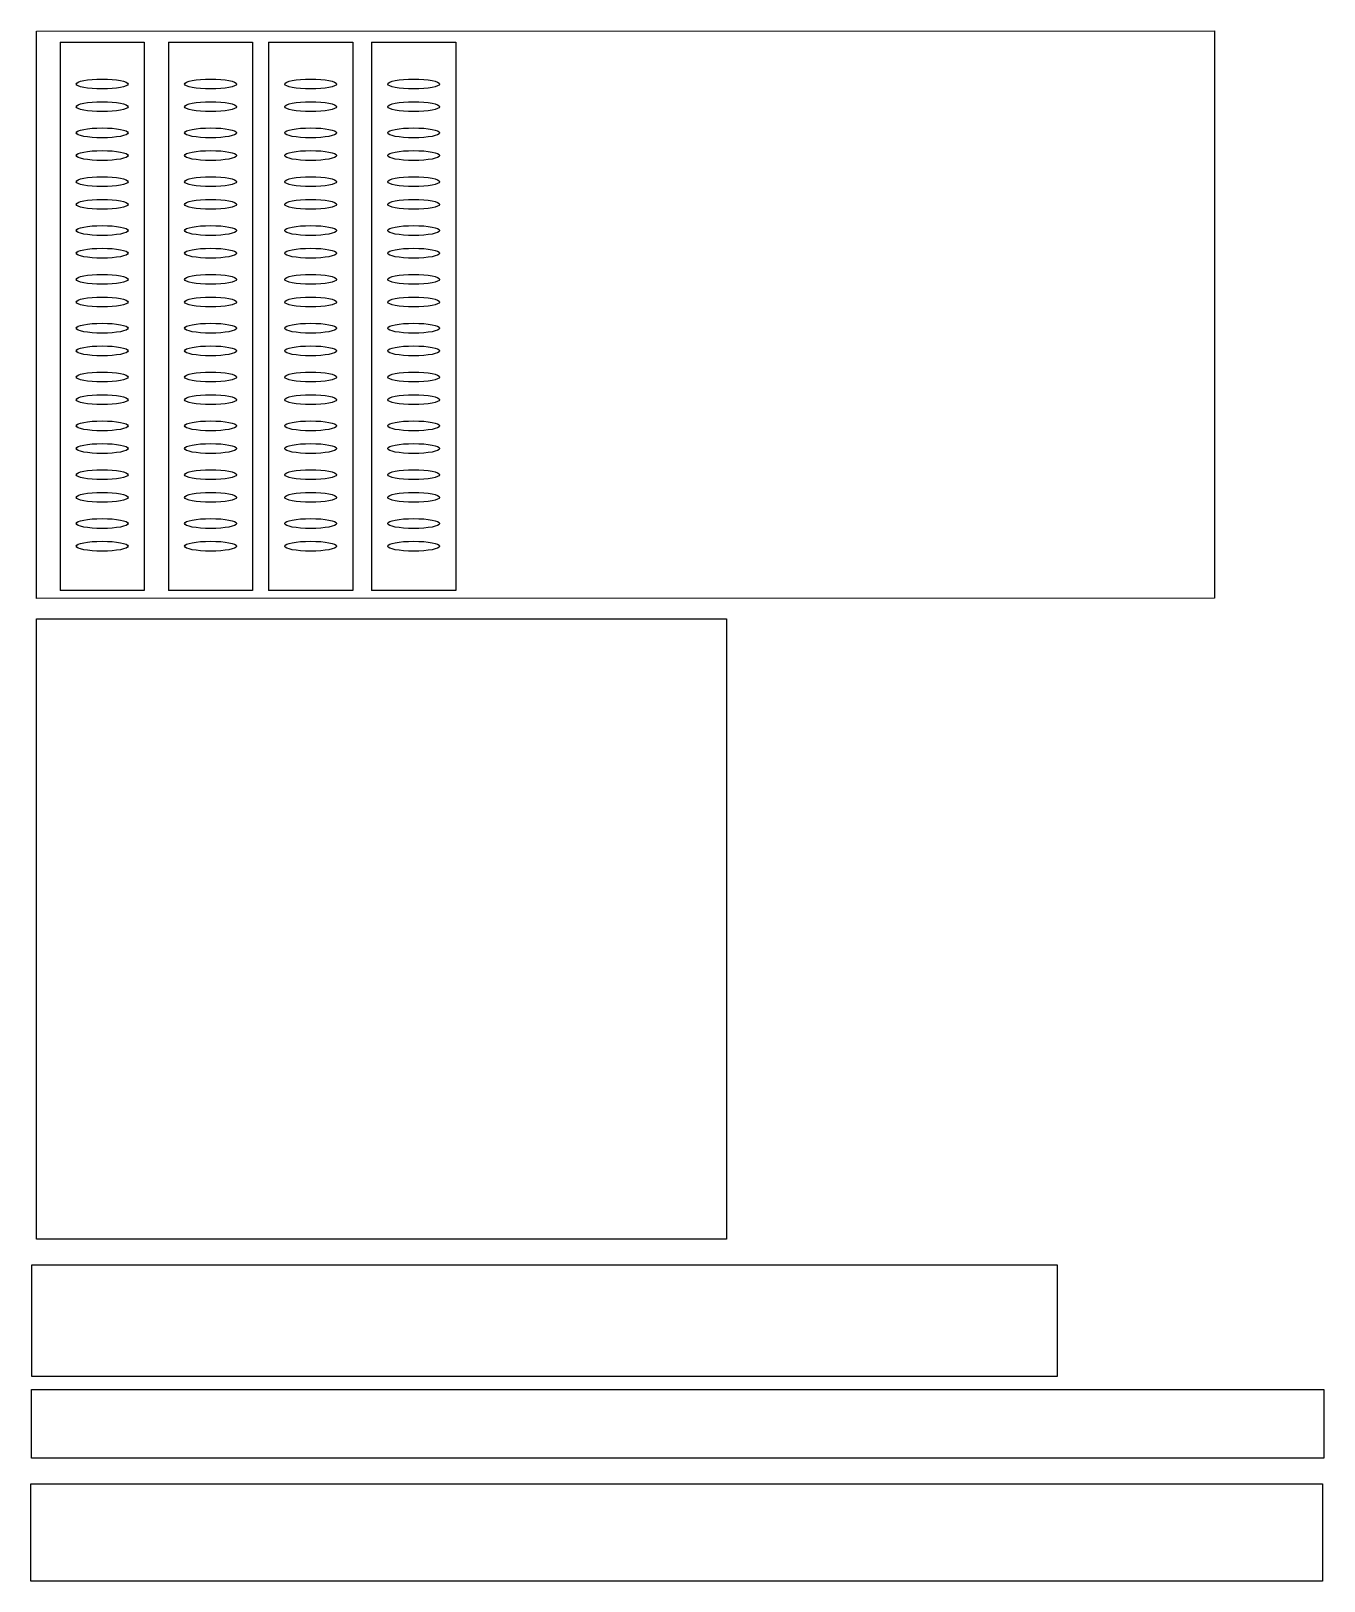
# Model space of a CAD drawing. Header units: millimetres. Extents: x 101 to 1723, y 193 to 880.
# Drawn here: x 1150 to 1723, y 193 to 880 of the extents above; entities that cross this region are included whole.
import ezdxf

# ---------------------------------------------------------------- set-up
doc = ezdxf.new("R2010")
doc.units = ezdxf.units.MM
doc.layers.add('1mm轻木', color=4, linetype='Continuous')

msp = doc.modelspace()

# ---------------------------------------------------------------- linework, layer by layer
for points in [[(1674.47, 628.81), (1152.24, 628.7), (1152.24, 880.17), (1674.47, 880.29)], [(1152.24, 619.59), (1458.18, 619.59), (1458.18, 344.57), (1152.24, 344.57)], [(1150.16, 333.18), (1604.83, 333.18), (1604.83, 283.72), (1150.16, 283.72)], [(1150.03, 277.88), (1723.06, 277.88), (1723.06, 247.56), (1150.03, 247.56)], [(1722.44, 193.04), (1149.79, 193.04), (1149.79, 236.09), (1722.44, 236.09)]]:
    msp.add_lwpolyline(points, close=True)
at = {"layer": '1mm轻木'}
for p, q in [((1162.68, 875.3), (1199.95, 875.3)), ((1162.68, 875.3), (1162.68, 632.28)), ((1199.95, 875.3), (1199.95, 632.28)), ((1210.78, 875.3), (1248.05, 875.3)), ((1210.78, 875.3), (1210.78, 632.28)), ((1248.05, 875.3), (1248.05, 632.28)), ((1255.14, 875.3), (1292.41, 875.3)), ((1255.14, 875.3), (1255.14, 632.28)), ((1292.41, 875.3), (1292.41, 632.28)), ((1300.83, 875.3), (1338.1, 875.3)), ((1300.83, 875.3), (1300.83, 632.28)), ((1338.1, 875.3), (1338.1, 632.28)), ((1199.95, 632.28), (1162.68, 632.28)), ((1248.05, 632.28), (1210.78, 632.28)), ((1292.41, 632.28), (1255.14, 632.28)), ((1338.1, 632.28), (1300.83, 632.28))]:
    msp.add_line(p, q, dxfattribs=at)
for centre in [(1181.32, 856.77), (1229.41, 856.77), (1273.77, 856.77), (1319.46, 856.77), (1181.32, 846.72), (1229.41, 846.72), (1273.77, 846.72), (1319.46, 846.72), (1181.32, 835.12), (1229.41, 835.12), (1273.77, 835.12), (1319.46, 835.12), (1181.32, 825.07), (1229.41, 825.07), (1273.77, 825.07), (1319.46, 825.07), (1181.32, 813.47), (1229.41, 813.47), (1273.77, 813.47), (1319.46, 813.47), (1181.32, 803.41), (1229.41, 803.41), (1273.77, 803.41), (1319.46, 803.41), (1181.32, 791.82), (1229.41, 791.82), (1273.77, 791.82), (1319.46, 791.82), (1181.32, 781.76), (1229.41, 781.76), (1273.77, 781.76), (1319.46, 781.76), (1181.32, 770.16), (1229.41, 770.16), (1273.77, 770.16), (1319.46, 770.16), (1181.32, 760.11), (1229.41, 760.11), (1273.77, 760.11), (1319.46, 760.11), (1181.32, 748.51), (1229.41, 748.51), (1273.77, 748.51), (1319.46, 748.51), (1181.32, 738.46), (1229.41, 738.46), (1273.77, 738.46), (1319.46, 738.46), (1181.32, 726.86), (1229.41, 726.86), (1273.77, 726.86), (1319.46, 726.86), (1181.32, 716.81), (1229.41, 716.81), (1273.77, 716.81), (1319.46, 716.81), (1181.32, 705.21), (1229.41, 705.21), (1273.77, 705.21), (1319.46, 705.21), (1181.32, 695.16), (1229.41, 695.16), (1273.77, 695.16), (1319.46, 695.16), (1181.32, 683.56), (1229.41, 683.56), (1273.77, 683.56), (1319.46, 683.56), (1181.32, 673.51), (1229.41, 673.51), (1273.77, 673.51), (1319.46, 673.51), (1181.32, 661.91), (1229.41, 661.91), (1273.77, 661.91), (1319.46, 661.91), (1181.32, 651.86), (1229.41, 651.86), (1273.77, 651.86), (1319.46, 651.86)]:
    msp.add_ellipse(centre, major_axis=(11.51, 0), ratio=0.190345, dxfattribs=at)

doc.saveas('drawing.dxf')
